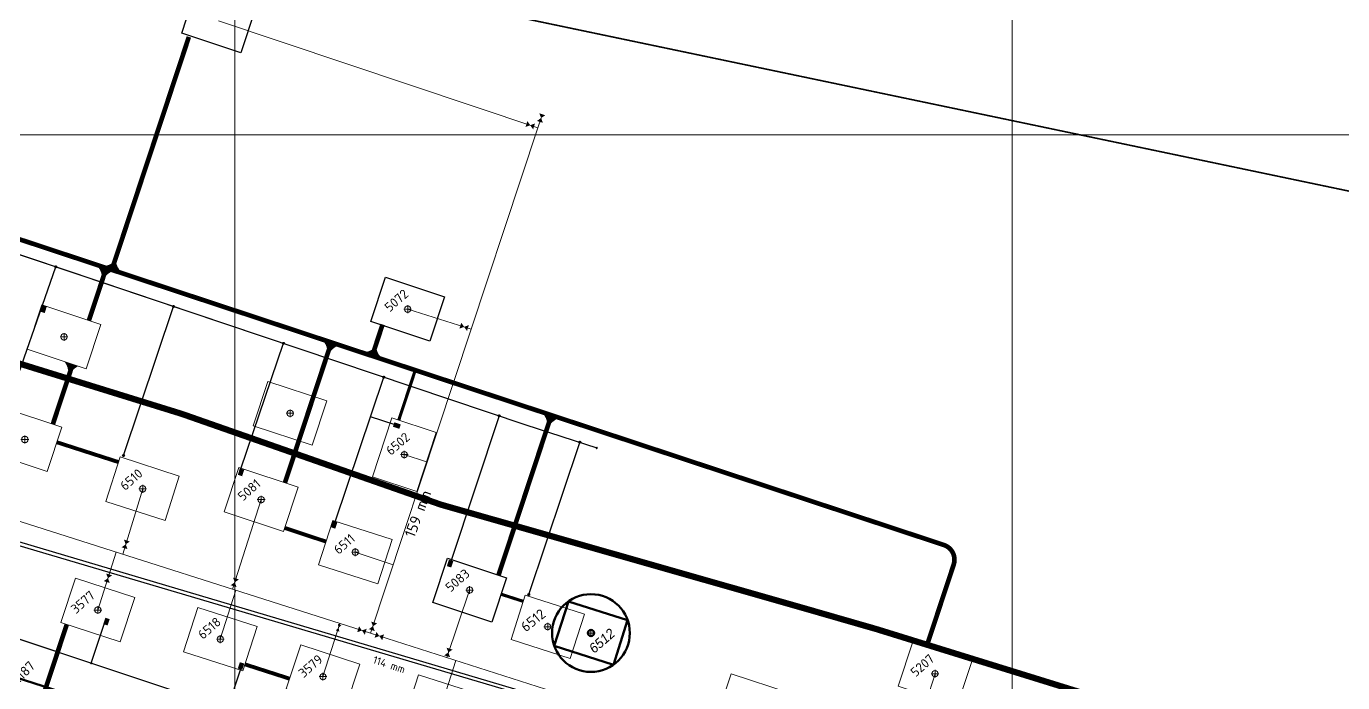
# Model space of a CAD drawing. Header units: millimetres. Extents: x 519 to 9564855, y -810 to 5021775.
# Drawn here: x 9536732 to 9538425, y 4999295 to 5000140 of the extents above; entities that cross this region are included whole.
import ezdxf

# ---------------------------------------------------------------- set-up
doc = ezdxf.new("R2010")
doc.units = ezdxf.units.MM
doc.header["$LTSCALE"] = 2
doc.header["$MEASUREMENT"] = 0
doc.header["$PDMODE"] = 2
doc.header["$PDSIZE"] = 5
for name, pattern in [('92051501$0$DASHED', [0.75, 0.5, -0.25]), ('92051501$0$GROUND1', [60, 50, -10]), ('DASHED2', [9.525, 6.35, -3.175])]:
    doc.linetypes.add(name, pattern=pattern)
for name, color, linetype in [('Existing roads', 41, 'Continuous'), ('GRID_PULKOVO', 7, 'Continuous'), ('OilColl&Flowlines', 3, 'Continuous'), ('OLD WELLS(dr.bfr2000)', 24, 'Continuous'), ('stage 7.frame', 7, 'Continuous'), ('Stage 9.Frame&Text', 7, 'Continuous'), ('Stage VII wells', 9, 'Continuous'), ('Газ', 4, 'GAS_LINE'), ('Газопровод', 4, 'Continuous'), ('МГ-земельный участок', 7, 'Continuous'), ('Скважины 2016', 7, 'Continuous'), ('Скважины на 2014 год', 70, 'Continuous'), ('Скважины на 2015 год', 7, 'Continuous'), ('Скважины на 2016 год.', 40, 'Continuous')]:
    doc.layers.add(name, color=color, linetype=linetype)
for name, color, linetype, lineweight in [('PPLINE_GAS', 4, 'GAS_LINE', 30), ('WELLS(drilled after 2000y)', 6, 'Continuous', 40), ('Скважины на 2026', 222, 'Continuous', 50), ('Электро', 1, 'Continuous', 30), ('Электроснаб', 1, 'Continuous', 18), ('Электроснабжене', 1, 'Continuous', 18)]:
    doc.layers.add(name, color=color, linetype=linetype, lineweight=lineweight)
doc.styles.add('92051501$0$STANDARD', font='simplex.shx')
doc.styles.add('Elect', font='isocpeur.ttf')
doc.styles.add('GeoApp', font='', dxfattribs={"height": 1})
doc.styles.add('Line_GUGK', font='')
doc.styles.get('GeoApp').set_extended_font_data('D431', italic=True)
doc.styles.get('Line_GUGK').set_extended_font_data('Bm431', italic=True)
doc.linetypes.add('g5_121_g', pattern='A,4,-0.4,["Г",GeoApp,S=1,R=0,X=0,Y=-0.5],-1.2,12', length=17.6)
doc.linetypes.add('GAS_LINE', pattern='A,0.5,-0.2,["G",92051501$0$STANDARD,S=0.1,R=0,X=-0.1,Y=-0.05],-0.05', length=0.75)

# ---------------------------------------------------------------- blocks, each defined once
blk = doc.blocks.new('92051501$0$WELLPAD')
at = {"flags": 128}
blk.add_lwpolyline([(40, -30), (-40, -30), (-40, 30), (40, 30)], close=True, dxfattribs=at)

msp = doc.modelspace()

# ---------------------------------------------------------------- hatches: boundary and pattern name
at = {"layer": 'Existing roads', "lineweight": 0}
h = msp.add_hatch(color=256, dxfattribs=at)
edge = h.paths.add_edge_path()
edge.add_line((9536833.25675, 4999817.74058), (9536828.51072, 4999819.33243))
edge.add_arc((9536808.10786, 4999816.60451), 20.58442, 367.61544673, 401.50735806)
edge.add_line((9536823.52293, 4999830.24614), (9536841.68259, 4999824.23743))
edge.add_arc((9536853.32055, 4999800.43182), 26.4981, 476.05282574, 499.21610865)
h = msp.add_hatch(color=256, dxfattribs=at)
h.paths.add_polyline_path([(9536845.60636, 4999836.31193), (9536847.1936, 4999835.71516, 0.1551187413), (9536851.72625, 4999826.17815), (9536843.17066, 4999828.9313)])
h.paths.add_polyline_path([(9536844.08066, 4999836.88555), (9536845.60636, 4999836.31193), (9536843.17066, 4999828.9313), (9536834.37472, 4999831.76178, 0.1615507837)])
h = msp.add_hatch(color=256, dxfattribs=at)
edge = h.paths.add_edge_path()
edge.add_line((9537123.40315, 4999721.87384), (9537118.65712, 4999723.46568))
edge.add_arc((9537098.25426, 4999720.73776), 20.58442, 367.61544673, 401.50735806)
edge.add_line((9537113.66933, 4999734.37939), (9537131.82899, 4999728.37068))
edge.add_arc((9537143.46695, 4999704.56507), 26.4981, 476.05282574, 499.21610865)
h = msp.add_hatch(color=256, dxfattribs=at)
h.paths.add_polyline_path([(9537180.57631, 4999725.43711), (9537182.16355, 4999724.84035, 0.1551187413), (9537186.6962, 4999715.30334), (9537178.1406, 4999718.05648)])
h.paths.add_polyline_path([(9537179.05061, 4999726.01074), (9537180.57631, 4999725.43711), (9537178.1406, 4999718.05648), (9537169.34467, 4999720.88696, 0.1615507837)])
h = msp.add_hatch(color=256, dxfattribs=at)
edge = h.paths.add_edge_path()
edge.add_line((9536789.95711, 4999695.81383), (9536785.21108, 4999697.40567))
edge.add_arc((9536764.80822, 4999694.67775), 20.58442, 367.61544673, 401.50735806)
edge.add_line((9536780.22329, 4999708.31938), (9536798.38296, 4999702.31068))
edge.add_arc((9536810.02091, 4999678.50507), 26.4981, 476.05282574, 499.21610865)
h = msp.add_hatch(color=256, dxfattribs=at)
edge = h.paths.add_edge_path()
edge.add_line((9537406.34505, 4999628.14499), (9537401.59902, 4999629.73684))
edge.add_arc((9537381.19616, 4999627.00891), 20.58442, 367.61544673, 401.50735806)
edge.add_line((9537396.61123, 4999640.65055), (9537414.77089, 4999634.64184))
edge.add_arc((9537426.40885, 4999610.83623), 26.4981, 476.05282574, 499.21610865)
at = {"layer": 'Электро'}
h = msp.add_hatch(color=256, dxfattribs=at)
edge = h.paths.add_edge_path()
edge.add_arc((9536769.61694, 4999830.18753), 1.2343, 0, 360)
at = {"layer": 'Электро', "ltscale": 7.5}
for points in [[(9536757.7693, 4999778.86174), (9536752.13718, 4999780.6575), (9536749.51921, 4999772.44665), (9536755.15133, 4999770.65089)], [(9537011.84412, 4999568.98101), (9537006.212, 4999570.77677), (9537003.59402, 4999562.56592), (9537009.22614, 4999560.77016)], [(9537280.87702, 4999451.49514), (9537275.2449, 4999453.29091), (9537272.62693, 4999445.08005), (9537278.25905, 4999443.28429)]]:
    msp.add_hatch(color=256, dxfattribs=at).paths.add_polyline_path(points)
at = {"layer": 'Электро'}
h = msp.add_hatch(color=256, dxfattribs=at)
edge = h.paths.add_edge_path()
edge.add_arc((9536920.86631, 4999779.16467), 1.2343, 0, 360)
h = msp.add_hatch(color=256, dxfattribs=at)
edge = h.paths.add_edge_path()
edge.add_arc((9537062.35992, 4999731.76683), 1.2343, 0, 360)
h = msp.add_hatch(color=256, dxfattribs=at)
edge = h.paths.add_edge_path()
edge.add_arc((9537191.50025, 4999688.28545), 1.2343, 0, 360)
h = msp.add_hatch(color=256, dxfattribs=at)
edge = h.paths.add_edge_path()
edge.add_arc((9537340.03797, 4999638.41098), 1.2343, 0, 360)
h = msp.add_hatch(color=256, dxfattribs=at)
edge = h.paths.add_edge_path()
edge.add_arc((9537443.68422, 4999604.42906), 1.2343, 0, 360)
h = msp.add_hatch(color=256, dxfattribs=at)
edge = h.paths.add_edge_path()
edge.add_arc((9536856.39023, 4999587.34603), 1.2343, 0, 360)
at = {"layer": 'Электро', "ltscale": 0.5}
for points in [[(9537123.41229, 4999495.14035), (9537129.02452, 4999493.28336), (9537131.73175, 4999501.46522), (9537126.11952, 4999503.3222)], [(9537003.57216, 4999313.2913), (9537009.1844, 4999311.43431), (9537011.89163, 4999319.61617), (9537006.27939, 4999321.47316)]]:
    msp.add_hatch(color=256, dxfattribs=at).paths.add_polyline_path(points)
at = {"layer": 'Электро'}
h = msp.add_hatch(color=256, dxfattribs=at)
edge = h.paths.add_edge_path()
edge.add_arc((9537377.91503, 4999408.5311), 1.2343, 0, 360)
msp.add_hatch(color=256, dxfattribs=at).paths.add_polyline_path([(9536830.46527, 4999370.54031), (9536836.0775, 4999368.68332), (9536838.78473, 4999376.86518), (9536833.1725, 4999378.72217)])
at = {"layer": 'Электроснаб', "lineweight": 0}
h = msp.add_hatch(color=1, dxfattribs=at)
edge = h.paths.add_edge_path()
edge.add_arc((9536769.61694, 4999830.18753), 1.2343, 0, 360)
at = {"layer": 'Электроснаб', "lineweight": 0, "ltscale": 7.5}
for points in [[(9536757.7693, 4999778.86174), (9536752.13718, 4999780.6575), (9536749.51921, 4999772.44665), (9536755.15133, 4999770.65089)], [(9537011.84412, 4999568.98101), (9537006.212, 4999570.77677), (9537003.59402, 4999562.56592), (9537009.22614, 4999560.77016)], [(9537280.87702, 4999451.49514), (9537275.2449, 4999453.29091), (9537272.62693, 4999445.08005), (9537278.25905, 4999443.28429)]]:
    msp.add_hatch(color=1, dxfattribs=at).paths.add_polyline_path(points)
at = {"layer": 'Электроснаб', "lineweight": 0}
h = msp.add_hatch(color=1, dxfattribs=at)
edge = h.paths.add_edge_path()
edge.add_arc((9536920.86631, 4999779.16467), 1.2343, 0, 360)
h = msp.add_hatch(color=1, dxfattribs=at)
edge = h.paths.add_edge_path()
edge.add_arc((9537062.35992, 4999731.76683), 1.2343, 0, 360)
h = msp.add_hatch(color=1, dxfattribs=at)
edge = h.paths.add_edge_path()
edge.add_arc((9537191.50025, 4999688.28545), 1.2343, 0, 360)
h = msp.add_hatch(color=1, dxfattribs=at)
edge = h.paths.add_edge_path()
edge.add_arc((9537340.03797, 4999638.41098), 1.2343, 0, 360)
h = msp.add_hatch(color=1, dxfattribs=at)
edge = h.paths.add_edge_path()
edge.add_arc((9537443.68422, 4999604.42906), 1.2343, 0, 360)
h = msp.add_hatch(color=1, dxfattribs=at)
edge = h.paths.add_edge_path()
edge.add_arc((9536856.39023, 4999587.34603), 1.2343, 0, 360)
at = {"layer": 'Электроснаб', "lineweight": 0, "ltscale": 0.5}
for points in [[(9537123.41229, 4999495.14035), (9537129.02452, 4999493.28336), (9537131.73175, 4999501.46522), (9537126.11952, 4999503.3222)], [(9537003.57216, 4999313.2913), (9537009.1844, 4999311.43431), (9537011.89163, 4999319.61617), (9537006.27939, 4999321.47316)]]:
    msp.add_hatch(color=1, dxfattribs=at).paths.add_polyline_path(points)
at = {"layer": 'Электроснаб', "lineweight": 0}
h = msp.add_hatch(color=1, dxfattribs=at)
edge = h.paths.add_edge_path()
edge.add_arc((9537377.91503, 4999408.5311), 1.2343, 0, 360)
msp.add_hatch(color=1, dxfattribs=at).paths.add_polyline_path([(9536830.46527, 4999370.54031), (9536836.0775, 4999368.68332), (9536838.78473, 4999376.86518), (9536833.1725, 4999378.72217)])
at = {"layer": 'Электроснабжене', "lineweight": 0}
h = msp.add_hatch(color=1, dxfattribs=at)
edge = h.paths.add_edge_path()
edge.add_arc((9536769.61694, 4999830.18753), 1.2343, 0, 360)
at = {"layer": 'Электроснабжене', "lineweight": 0, "ltscale": 7.5}
for points in [[(9536757.7693, 4999778.86174), (9536752.13718, 4999780.6575), (9536749.51921, 4999772.44665), (9536755.15133, 4999770.65089)], [(9537011.84412, 4999568.98101), (9537006.212, 4999570.77677), (9537003.59402, 4999562.56592), (9537009.22614, 4999560.77016)], [(9537280.87702, 4999451.49514), (9537275.2449, 4999453.29091), (9537272.62693, 4999445.08005), (9537278.25905, 4999443.28429)]]:
    msp.add_hatch(color=1, dxfattribs=at).paths.add_polyline_path(points)
at = {"layer": 'Электроснабжене', "lineweight": 0}
h = msp.add_hatch(color=1, dxfattribs=at)
edge = h.paths.add_edge_path()
edge.add_arc((9536920.86631, 4999779.16467), 1.2343, 0, 360)
h = msp.add_hatch(color=1, dxfattribs=at)
edge = h.paths.add_edge_path()
edge.add_arc((9537062.35992, 4999731.76683), 1.2343, 0, 360)
h = msp.add_hatch(color=1, dxfattribs=at)
edge = h.paths.add_edge_path()
edge.add_arc((9537191.50025, 4999688.28545), 1.2343, 0, 360)
h = msp.add_hatch(color=1, dxfattribs=at)
edge = h.paths.add_edge_path()
edge.add_arc((9537340.03797, 4999638.41098), 1.2343, 0, 360)
at = {"layer": 'Электроснабжене', "lineweight": 0, "ltscale": 0.5}
for points in [[(9537211.45823, 4999621.76953), (9537213.31522, 4999627.38176), (9537205.13336, 4999630.08899), (9537203.27637, 4999624.47676)], [(9537123.41229, 4999495.14035), (9537129.02452, 4999493.28336), (9537131.73175, 4999501.46522), (9537126.11952, 4999503.3222)], [(9537003.57216, 4999313.2913), (9537009.1844, 4999311.43431), (9537011.89163, 4999319.61617), (9537006.27939, 4999321.47316)]]:
    msp.add_hatch(color=1, dxfattribs=at).paths.add_polyline_path(points)
at = {"layer": 'Электроснабжене', "lineweight": 0}
h = msp.add_hatch(color=1, dxfattribs=at)
edge = h.paths.add_edge_path()
edge.add_arc((9537443.68422, 4999604.42906), 1.2343, 0, 360)
h = msp.add_hatch(color=1, dxfattribs=at)
edge = h.paths.add_edge_path()
edge.add_arc((9536856.39023, 4999587.34603), 1.2343, 0, 360)
h = msp.add_hatch(color=1, dxfattribs=at)
edge = h.paths.add_edge_path()
edge.add_arc((9537377.91503, 4999408.5311), 1.2343, 0, 360)
msp.add_hatch(color=1, dxfattribs=at).paths.add_polyline_path([(9536830.46527, 4999370.54031), (9536836.0775, 4999368.68332), (9536838.78473, 4999376.86518), (9536833.1725, 4999378.72217)])

# ---------------------------------------------------------------- linework, layer by layer
at = {"layer": 'Existing roads', "color": 3, "linetype": 'ByBlock', "lineweight": 0, "ltscale": 80}
msp.add_line((9536823.5, 4999388.6), (9536847.21198, 4999462.99766), dxfattribs=at)
at = {"layer": 'Existing roads', "lineweight": 0, "const_width": 6}
msp.add_lwpolyline([(9537889.91883, 4999341.77945), (9537924.72003, 4999447.01825, 0.4142135624), (9537912.01067, 4999472.28626), (9535372.52563, 5000312.06314)], format="xyb", dxfattribs=at)
at = {"layer": 'Existing roads', "lineweight": 0, "const_width": 6, "elevation": 0.00005}
for points in [[(9536940.68365, 5000125.9777), (9536841.5146, 4999826.28632)], [(9537189.8903, 4999755.92403), (9537176.51872, 4999715.51478)], [(9537338.89976, 4999432.98349), (9537407.10986, 4999639.25083)]]:
    msp.add_lwpolyline(points, dxfattribs=at)
at = {"layer": 'Existing roads', "lineweight": 0, "const_width": 6}
for points in [[(9536812.04345, 4999761.00956), (9536834.40694, 4999828.63674)], [(9537064.22246, 4999552.21283), (9537123.98685, 4999732.87618)], [(9536765.63632, 4999627.6884), (9536791.1073, 4999704.71264)]]:
    msp.add_lwpolyline(points, dxfattribs=at)
at = {"layer": 'Existing roads', "linetype": 'ByBlock', "lineweight": 0, "ltscale": 5, "const_width": 5}
for points in [[(9536770.63311, 4999604.48652), (9536850.09589, 4999578.93193)], [(9537063.79412, 4999494.26578), (9537116.85874, 4999476.70766)]]:
    msp.add_lwpolyline(points, dxfattribs=at)
at = {"layer": 'Existing roads', "linetype": 'ByBlock', "lineweight": 0, "const_width": 6, "flags": 128}
msp.add_lwpolyline([(9536754.46311, 4999282.0387), (9536783.62774, 4999370.18085)], dxfattribs=at)
at = {"layer": 'Existing roads', "linetype": 'ByBlock', "lineweight": 0, "ltscale": 5, "const_width": 5, "elevation": 0.00005}
msp.add_lwpolyline([(9537070.10444, 4999300.26968), (9537012.71132, 4999318.72684)], dxfattribs=at)
at = {"layer": 'GRID_PULKOVO', "lineweight": 0}
for p, q in [((9537000, 5010000), (9537000, 4992000)), ((9538000, 5010000), (9538000, 4992000)), ((9533000, 5000000), (9548000, 5000000))]:
    msp.add_line(p, q, dxfattribs=at)
at = {"layer": 'OilColl&Flowlines', "lineweight": 0}
for p, q in [((9536978.8, 5000146.7), (9537389.7501, 5000009.09023)), ((9537389.7501, 5000009.09023), (9537393.88786, 5000021.59548)), ((9537174.5386, 4999358.67231), (9537389.7501, 5000009.09023)), ((9537222.2, 4999775.7), (9537303.98022, 4999749.87423)), ((9537174.5386, 4999358.67231), (9536424.73007, 4999597.65084)), ((9537033.7, 4999530.7), (9536996.91482, 4999415.28445)), ((9537301.9, 4999414.3), (9537272.37535, 4999327.48983)), ((9537113.2, 4999302.9), (9537134.99285, 4999371.2763)), ((9537399.53773, 4999286.96071), (9537174.5386, 4999358.67231)), ((9537900.7, 4999306.6), (9537845.33606, 4999131.07096))]:
    msp.add_line(p, q, dxfattribs=at)
for points in [[(9537392.32308, 5000016.6453, 8, 0, 0), (9537393.88786, 5000021.59548, 0, 8, 0), (9537395.41705, 5000026.43307, 8, 8, 0)], [(9537384.80126, 5000010.80232, 8, 0, 0), (9537379.85108, 5000012.36709, 0, 8, 0), (9537375.01349, 5000013.89628, 8, 8, 0)], [(9537299.74341, 4999751.35071, 8, 0, 0), (9537294.79324, 4999752.91549, 0, 8, 0), (9537289.95564, 4999754.44468, 8, 8, 0)], [(9536857.85304, 4999468.1241, 8, 0, 0), (9536859.41782, 4999473.07427, 0, 8, 0), (9536860.94701, 4999477.91187, 8, 8, 0)], [(9536834.9914, 4999424.61433, 8, 0, 0), (9536836.55618, 4999429.56451, 0, 8, 0), (9536838.08537, 4999434.4021, 8, 8, 0)], [(9536998.20364, 4999419.28759, 8, 0, 0), (9536999.76842, 4999424.23777, 0, 8, 0), (9537001.29761, 4999429.07537, 8, 8, 0)], [(9537168.2419, 4999360.69213, 8, 0, 0), (9537163.29173, 4999362.2569, 0, 8, 0), (9537158.45413, 4999363.78609, 8, 8, 0)], [(9537175.96441, 4999362.76038, 8, 0, 0), (9537177.52919, 4999367.71056, 0, 8, 0), (9537179.05838, 4999372.54815, 8, 8, 0)], [(9537190.6413, 4999353.553, 8, 0, 0), (9537185.69113, 4999355.11778, 0, 8, 0), (9537180.85353, 4999356.64697, 8, 8, 0)], [(9537272.97509, 4999329.08133, 8, 0, 0), (9537274.53987, 4999334.0315, 0, 8, 0), (9537276.06906, 4999338.8691, 8, 8, 0)]]:
    msp.add_lwpolyline(points, format="xyseb", dxfattribs=at)
for points in [[(9537137.12912, 4999369.21174), (9537133.27875, 4999365.7822), (9537132.23386, 4999370.83149)], [(9537134.32363, 4999360.73292), (9537129.42838, 4999362.35267), (9537133.27875, 4999365.7822)]]:
    msp.add_solid(points, dxfattribs=at)
at = {"layer": 'PPLINE_GAS', "linetype": 'g5_121_g', "lineweight": -2}
msp.add_line((9537831.81227, 4999146.8258), (9535279.41281, 4999904.81595), dxfattribs=at)
msp.add_lwpolyline([(9535281.39298, 4999898.00414), (9537698.38059, 4999182.63516), (9537913.66251, 4999114.70847)], dxfattribs=at)
at = {"layer": 'stage 7.frame', "color": 19, "lineweight": 0}
for points in [[(9536732.58202, 4999724.0776), (9536808.56254, 4999698.93702), (9536827.41798, 4999755.92241), (9536751.43745, 4999781.06299)], [(9537023.48202, 4999625.77759), (9537099.46255, 4999600.63701), (9537118.31798, 4999657.62241), (9537042.33745, 4999682.76299)]]:
    msp.add_lwpolyline(points, close=True, dxfattribs=at)
at = {"layer": 'stage 7.frame', "color": 0, "linetype": 'ByBlock', "lineweight": 0}
for points in [[(9536682.18202, 4999592.0776), (9536758.16254, 4999566.93702), (9536777.01798, 4999623.92241), (9536701.03745, 4999649.06299)], [(9536986.28202, 4999514.7776), (9537062.26254, 4999489.63702), (9537081.11798, 4999546.62241), (9537005.13745, 4999571.76299)]]:
    msp.add_lwpolyline(points, close=True, dxfattribs=at)
at = {"layer": 'stage 7.frame', "color": 19, "lineweight": 0}
for centre in [(9536780, 4999740), (9537070.9, 4999641.7)]:
    msp.add_circle(centre, 4.0951, dxfattribs=at)
at = {"layer": 'stage 7.frame', "color": 0, "linetype": 'ByBlock', "lineweight": 0}
for centre in [(9536729.6, 4999608), (9537033.7, 4999530.7)]:
    msp.add_circle(centre, 4, dxfattribs=at)
at = {"layer": 'stage 7.frame', "color": 0, "linetype": 'ByBlock', "lineweight": 0, "ltscale": 80}
for p in [(9536729.6, 4999608), (9537033.7, 4999530.7)]:
    msp.add_point(p, dxfattribs=at)
at = {"layer": 'Stage 9.Frame&Text', "color": 0, "linetype": 'ByBlock', "lineweight": 0}
for centre in [(9537222.2, 4999775.7), (9537301.9, 4999414.3)]:
    msp.add_circle(centre, 4, dxfattribs=at)
at = {"layer": 'Stage 9.Frame&Text', "color": 0, "linetype": 'ByBlock', "lineweight": 0, "ltscale": 80}
msp.add_point((9537222.2, 4999775.7), dxfattribs=at)
at = {"layer": 'Stage 9.Frame&Text', "color": 0, "linetype": 'ByBlock', "lineweight": 0}
msp.add_point((9537301.9, 4999414.3), dxfattribs=at)
at = {"layer": 'Stage VII wells', "color": 0, "linetype": 'ByBlock', "lineweight": 0}
msp.add_lwpolyline([(9537619.38202, 4999249.5776), (9537695.36254, 4999224.43702), (9537714.21798, 4999281.42241), (9537638.23745, 4999306.56299)], close=True, dxfattribs=at)
at = {"layer": 'WELLS(drilled after 2000y)', "color": 0, "linetype": 'ByBlock', "lineweight": 0}
for points in [[(9536776.08202, 4999372.6776), (9536794.93745, 4999429.66299), (9536870.91798, 4999404.52241), (9536852.06254, 4999347.53702), (9536776.08202, 4999372.6776)], [(9537065.78202, 4999286.9776), (9537084.63745, 4999343.96299), (9537160.61798, 4999318.82241), (9537141.76254, 4999261.83702), (9537065.78202, 4999286.9776)]]:
    msp.add_lwpolyline(points, dxfattribs=at)
at = {"layer": 'WELLS(drilled after 2000y)', "color": 0, "linetype": 'ByBlock', "lineweight": 0, "ltscale": 5}
msp.add_lwpolyline([(9537853.28202, 4999290.6776), (9537872.13745, 4999347.66299), (9537948.11798, 4999322.52241), (9537929.26254, 4999265.53702), (9537853.28202, 4999290.6776)], dxfattribs=at)
at = {"layer": 'WELLS(drilled after 2000y)', "color": 0, "linetype": 'ByBlock', "lineweight": 0}
for centre in [(9536823.5, 4999388.6), (9537113.2, 4999302.9), (9537900.7, 4999306.6)]:
    msp.add_circle(centre, 4, dxfattribs=at)
for p in [(9536823.5, 4999388.6), (9537113.2, 4999302.9)]:
    msp.add_point(p, dxfattribs=at)
at = {"layer": 'WELLS(drilled after 2000y)', "color": 0, "linetype": 'ByBlock', "lineweight": 0, "ltscale": 80}
msp.add_point((9537900.7, 4999306.6), dxfattribs=at)
at = {"layer": 'Газ', "color": 0, "linetype": 'ByBlock', "lineweight": 0, "ltscale": 50}
for p in [(9536780, 4999740), (9537070.9, 4999641.7)]:
    msp.add_point(p, dxfattribs=at)
at = {"layer": 'Газопровод', "color": 132, "linetype": '92051501$0$GROUND1', "lineweight": 100, "const_width": 8}
msp.add_lwpolyline([(9535019.30777, 5000268.41216), (9535549.94724, 5000124.68543), (9535575.38997, 5000080.34023), (9535762.92605, 5000028.6546), (9535921.7141, 4999973.3482), (9536016.14979, 4999940.45594), (9536299.45685, 4999841.77916), (9536429.47294, 4999796.49413), (9536488.98253, 4999778.05777), (9536680.02453, 4999718.87202), (9536871.06653, 4999659.68626), (9536931.65347, 4999640.91613), (9536966.19583, 4999628.81712), (9537249.32986, 4999529.64497), (9537264.85214, 4999524.20804), (9537345.24438, 4999501.27231), (9537537.57031, 4999446.40215), (9537729.89624, 4999391.53198), (9537825.94199, 4999363.86113), (9537921.46299, 4999334.26825), (9538112.50499, 4999275.0825), (9538208.05719, 4999245.47995), (9538499.86844, 4999175.86436)], dxfattribs=at)
at = {"layer": 'МГ-земельный участок', "color": 0, "linetype": 'DASHED2', "lineweight": 25, "ltscale": 5, "const_width": 2}
msp.add_lwpolyline([(9522167.80801, 4999999.48247), (9521654, 5002362), (9522840, 5002532), (9525642, 5002155), (9528521, 5002235), (9531281, 5003464), (9533105, 5001043), (9546614, 4998215), (9544978, 4995525), (9543652, 4996420), (9539605, 4995735), (9529554.6705, 4998798.09585), (9529554.71722, 4998845.23995), (9529525.402, 4998845.269), (9529525.36994, 4998882.97318), (9529309.91997, 4998882.84552), (9526935, 5000017), (9526935, 4999132), (9522906, 5001105), (9522683.367, 5000265.06642), (9522496, 5000315)], close=True, dxfattribs=at)
at = {"layer": 'Скважины 2016', "color": 42, "linetype": '92051501$0$DASHED', "lineweight": 0, "ltscale": 5, "const_width": 4}
msp.add_lwpolyline([(9537210.73101, 4999632.91652), (9537231.2643, 4999695.00916)], dxfattribs=at)
at = {"layer": 'Скважины на 2014 год', "color": 9, "linetype": 'ByBlock', "lineweight": 0, "ltscale": 5, "const_width": 4, "elevation": 0.00005}
msp.add_lwpolyline([(9537342.31125, 4999408.9241), (9537370.88258, 4999399.73579)], dxfattribs=at)
at = {"layer": 'Скважины на 2015 год', "color": 3, "linetype": 'ByBlock', "lineweight": 0, "ltscale": 5}
for p, q in [((9536881.3, 4999544.5), (9536855.51954, 4999460.34987)), ((9537154.8, 4999463), (9537203.70453, 4999446.81838)), ((9536981.1, 4999351.1), (9537001.12877, 4999413.94139)), ((9537265.1, 4999264.6), (9537283.96673, 4999323.79544))]:
    msp.add_line(p, q, dxfattribs=at)
at = {"layer": 'Скважины на 2015 год', "color": 0, "linetype": 'ByBlock', "lineweight": 0}
for points in [[(9536928.36813, 4999561.01215), (9536909.99912, 4999503.89316), (9536833.84046, 4999528.38517), (9536852.20947, 4999585.50416), (9536928.36813, 4999561.01215)], [(9537202.06813, 4999479.31215), (9537183.69912, 4999422.19316), (9537107.54046, 4999446.68517), (9537125.90947, 4999503.80416), (9537202.06813, 4999479.31215)], [(9537028.36813, 4999367.41215), (9537009.99912, 4999310.29316), (9536933.84046, 4999334.78517), (9536952.20947, 4999391.90416), (9537028.36813, 4999367.41215)], [(9537312.36813, 4999280.91215), (9537293.99912, 4999223.79316), (9537217.84046, 4999248.28517), (9537236.20947, 4999305.40416), (9537312.36813, 4999280.91215)]]:
    msp.add_lwpolyline(points, dxfattribs=at)
at = {"layer": 'Скважины на 2015 год', "color": 0, "linetype": 'ByBlock', "lineweight": 0, "ltscale": 5}
msp.add_lwpolyline([(9537449.66813, 4999383.41215), (9537431.29912, 4999326.29316), (9537355.14046, 4999350.78517), (9537373.50947, 4999407.90416), (9537449.66813, 4999383.41215)], dxfattribs=at)
at = {"layer": 'Скважины на 2015 год', "color": 0, "linetype": 'ByBlock', "lineweight": 0}
for centre in [(9536881.3, 4999544.5), (9537154.8, 4999463), (9536981.1, 4999351.1)]:
    msp.add_circle(centre, 4, dxfattribs=at)
at = {"layer": 'Скважины на 2015 год', "color": 0, "linetype": 'ByBlock', "lineweight": 0, "ltscale": 5}
msp.add_circle((9537402.4, 4999367.1), 4.09, dxfattribs=at)
at = {"layer": 'Скважины на 2015 год', "color": 0, "linetype": 'ByBlock', "lineweight": 0}
for p in [(9536881.3, 4999544.5), (9537154.8, 4999463), (9536981.1, 4999351.1)]:
    msp.add_point(p, dxfattribs=at)
at = {"layer": 'Скважины на 2015 год', "color": 0, "linetype": 'ByBlock', "lineweight": 0, "ltscale": 5}
msp.add_point((9537402.4, 4999367.1), dxfattribs=at)
at = {"layer": 'Скважины на 2016 год.', "color": 3, "linetype": 'ByBlock', "lineweight": 0, "ltscale": 40}
msp.add_line((9537217.8, 4999588.5), (9537246.32384, 4999579.16692), dxfattribs=at)
at = {"layer": 'Скважины на 2016 год.', "color": 0, "linetype": 'ByBlock', "lineweight": 0}
msp.add_lwpolyline([(9537201.72027, 4999635.86486), (9537176.83206, 4999559.8013), (9537233.87973, 4999541.13514), (9537258.76794, 4999617.1987)], close=True, dxfattribs=at)
msp.add_circle((9537217.8, 4999588.5), 4, dxfattribs=at)
msp.add_point((9537217.8, 4999588.5), dxfattribs=at)
at = {"layer": 'Скважины на 2026'}
msp.add_line((9536427.64777, 4999394.69832), (9542059.39265, 4997594.73601), dxfattribs=at)
at = {"layer": 'Скважины на 2026', "linetype": 'ByBlock', "ltscale": 50}
msp.add_lwpolyline([(9537410.77913, 4999342.56257), (9537487.00178, 4999318.27044), (9537505.22087, 4999375.43743), (9537428.99822, 4999399.72956)], close=True, dxfattribs=at)
msp.add_circle((9537458, 4999359), 50, dxfattribs=at)
at = {"layer": 'Скважины на 2026', "linetype": 'ByBlock'}
msp.add_circle((9537458, 4999359), 4, dxfattribs=at)
at = {"layer": 'Скважины на 2026', "linetype": 'ByBlock', "lineweight": 0}
msp.add_point((9537458, 4999359), dxfattribs=at)
at = {"layer": 'Электро', "ltscale": 0.5}
for p, q in [((9536023.31257, 5000081.09636), (9537374.01647, 4999626.98735)), ((9536704.88999, 4999644.21657), (9536769.61694, 4999830.18753)), ((9536856.39023, 4999587.34603), (9536920.91838, 4999779.31972)), ((9537007.35474, 4999570.30307), (9537062.35992, 4999731.76683)), ((9537128.91349, 4999501.88757), (9537191.51961, 4999688.34311)), ((9535814.33619, 4999653.3915, 0), (9537304.30353, 4999157.60417, 0)), ((9537340.03797, 4999638.41098), (9537278.31163, 4999452.20762)), ((9537204.71101, 4999627.27073), (9537174.32808, 4999637.14274)), ((9537374.01647, 4999626.98735), (9537465.36136, 4999597.23236)), ((9537377.8831, 4999408.40599), (9537443.65229, 4999604.30394)), ((9537007.18724, 4999312.51802), (9536990.3963, 4999262.05695, 0))]:
    msp.add_line(p, q, dxfattribs=at)
at = {"layer": 'Электро'}
msp.add_line((9536815.00207, 4999320.25422, 0), (9536832.07364, 4999371.74731, 0), dxfattribs=at)
at = {"layer": 'Электро', "ltscale": 0.5, "const_width": 1.5, "elevation": 0}
msp.add_lwpolyline([(9536814.28878, 4999320.48598, 1), (9536815.71536, 4999320.02246, 1)], format="xyb", close=True, dxfattribs=at)
at = {"layer": 'Электро'}
for centre in [(9536769.61694, 4999830.18753), (9536920.86631, 4999779.16467), (9537062.35992, 4999731.76683), (9537191.50025, 4999688.28545), (9537340.03797, 4999638.41098), (9537443.68422, 4999604.42906), (9536856.39023, 4999587.34603), (9537377.91503, 4999408.5311)]:
    msp.add_circle(centre, 1.2343, dxfattribs=at)
at = {"layer": 'Электро', "ltscale": 0.5}
for start, end in [(162, 342), (342, 162)]:
    msp.add_arc((9537465.36136, 4999597.23236), 0.75, start, end, dxfattribs=at)
at = {"layer": 'Электроснаб', "color": 1, "lineweight": 0, "ltscale": 0.5}
for p, q in [((9536023.31257, 5000081.09636), (9537374.01647, 4999626.98735)), ((9536704.88999, 4999644.21657), (9536769.61694, 4999830.18753)), ((9536856.39023, 4999587.34603), (9536920.91838, 4999779.31972)), ((9537007.35474, 4999570.30307), (9537062.35992, 4999731.76683)), ((9537128.91349, 4999501.88757), (9537191.51961, 4999688.34311)), ((9535814.33619, 4999653.3915, 0), (9537304.30353, 4999157.60417, 0)), ((9537340.03797, 4999638.41098), (9537278.31163, 4999452.20762)), ((9537204.71101, 4999627.27073), (9537174.32808, 4999637.14274)), ((9537374.01647, 4999626.98735), (9537465.36136, 4999597.23236)), ((9537377.8831, 4999408.40599), (9537443.65229, 4999604.30394)), ((9537007.18724, 4999312.51802), (9536990.3963, 4999262.05695, 0))]:
    msp.add_line(p, q, dxfattribs=at)
at = {"layer": 'Электроснаб', "color": 1, "lineweight": 0}
msp.add_line((9536815.00207, 4999320.25422, 0), (9536832.07364, 4999371.74731, 0), dxfattribs=at)
at = {"layer": 'Электроснаб', "color": 1, "lineweight": 0, "ltscale": 0.5, "const_width": 1.5, "elevation": 0}
msp.add_lwpolyline([(9536814.28878, 4999320.48598, 1), (9536815.71536, 4999320.02246, 1)], format="xyb", close=True, dxfattribs=at)
at = {"layer": 'Электроснаб', "color": 1, "lineweight": 0}
for centre in [(9536769.61694, 4999830.18753), (9536920.86631, 4999779.16467), (9537062.35992, 4999731.76683), (9537191.50025, 4999688.28545), (9537340.03797, 4999638.41098), (9537443.68422, 4999604.42906), (9536856.39023, 4999587.34603), (9537377.91503, 4999408.5311)]:
    msp.add_circle(centre, 1.2343, dxfattribs=at)
at = {"layer": 'Электроснаб', "color": 1, "lineweight": 0, "ltscale": 0.5}
for start, end in [(162, 342), (342, 162)]:
    msp.add_arc((9537465.36136, 4999597.23236), 0.75, start, end, dxfattribs=at)
at = {"layer": 'Электроснабжене', "color": 1, "lineweight": 0, "ltscale": 0.5}
for p, q in [((9535992.69771, 5000091.13803), (9537374.01647, 4999626.98735)), ((9536704.88999, 4999644.21657), (9536769.61694, 4999830.18753)), ((9536856.39023, 4999587.34603), (9536920.91838, 4999779.31972)), ((9537007.35474, 4999570.30307), (9537062.35992, 4999731.76683)), ((9537128.91349, 4999501.88757), (9537191.51961, 4999688.34311)), ((9535814.33619, 4999653.3915, 0), (9537304.30353, 4999157.60417, 0)), ((9537340.03797, 4999638.41098), (9537278.31163, 4999452.20762)), ((9537204.71101, 4999627.27073), (9537174.32808, 4999637.14274)), ((9537374.01647, 4999626.98735), (9537465.36136, 4999597.23236)), ((9537377.8831, 4999408.40599), (9537443.65229, 4999604.30394)), ((9537007.18724, 4999312.51802), (9536990.3963, 4999262.05695, 0))]:
    msp.add_line(p, q, dxfattribs=at)
at = {"layer": 'Электроснабжене', "color": 1, "lineweight": 0}
msp.add_line((9536815.00207, 4999320.25422, 0), (9536832.07364, 4999371.74731, 0), dxfattribs=at)
at = {"layer": 'Электроснабжене', "color": 1, "lineweight": 0, "ltscale": 0.5, "const_width": 1.5, "elevation": 0}
msp.add_lwpolyline([(9536814.28878, 4999320.48598, 1), (9536815.71536, 4999320.02246, 1)], format="xyb", close=True, dxfattribs=at)
at = {"layer": 'Электроснабжене', "color": 1, "lineweight": 0}
for centre in [(9536769.61694, 4999830.18753), (9536920.86631, 4999779.16467), (9537062.35992, 4999731.76683), (9537191.50025, 4999688.28545), (9537340.03797, 4999638.41098), (9537443.68422, 4999604.42906), (9536856.39023, 4999587.34603), (9537377.91503, 4999408.5311)]:
    msp.add_circle(centre, 1.2343, dxfattribs=at)
at = {"layer": 'Электроснабжене', "color": 1, "lineweight": 0, "ltscale": 0.5}
for start, end in [(162, 342), (342, 162)]:
    msp.add_arc((9537465.36136, 4999597.23236), 0.75, start, end, dxfattribs=at)

# ---------------------------------------------------------------- block references
at = {"layer": 'Stage 9.Frame&Text', "color": 0, "linetype": 'ByBlock', "lineweight": 0, "xscale": 1.000397499139614, "yscale": 1.000397499139614, "zscale": 1.000397499139614, "rotation": 341.6915560444714}
for p in [(9536978.81016, 5000146.60831, 0.00005), (9537222.21016, 4999775.60831, 0.00005), (9537301.91016, 4999414.20831, 0.00005)]:
    msp.add_blockref('92051501$0$WELLPAD', p, dxfattribs=at)

# ---------------------------------------------------------------- texts
at = {"layer": 'OilColl&Flowlines', "color": 0, "lineweight": 0, "style": 'Elect'}
for s, height, rotation, p in [('159 mm', 14, 69.30037425, (9537230.77738, 4999480.67063)), ('114 mm', 10, 341.69155603, (9537176.50995, 4999320.32062))]:
    msp.add_text(s, height=height, rotation=rotation, dxfattribs=at).set_placement(p)
at = {"layer": 'OLD WELLS(dr.bfr2000)', "lineweight": 0, "style": 'Elect'}
msp.add_text(' _1187', height=12.5, rotation=44.99999992, dxfattribs=at).set_placement((9536710.5, 4999281.8))
at = {"layer": 'stage 7.frame', "color": 0, "linetype": 'ByBlock', "lineweight": 0, "style": 'Elect'}
msp.add_text('5081', height=12, rotation=41, dxfattribs=at).set_placement((9537010.10459, 4999528.07461))
at = {"layer": 'Stage 9.Frame&Text', "color": 0, "linetype": 'ByBlock', "lineweight": 0, "style": 'Elect'}
for s, p in [('5072', (9537199.03756, 4999771.30118)), ('5083', (9537277.27744, 4999410.94213))]:
    msp.add_text(s, height=12, rotation=41, dxfattribs=at).set_placement(p)
at = {"layer": 'WELLS(drilled after 2000y)', "color": 0, "linetype": 'ByBlock', "lineweight": 0, "style": 'Elect'}
for s, p in [('3577', (9536795.34943, 4999383.08052)), ('3579', (9537088.24529, 4999300.62495)), ('5207', (9537875.685, 4999301.77458))]:
    msp.add_text(s, height=12, rotation=41, dxfattribs=at).set_placement(p)
at = {"layer": 'Скважины на 2015 год', "color": 0, "linetype": 'ByBlock', "lineweight": 0, "style": 'Elect'}
for s, p in [('6510', (9536858.56377, 4999541.5687)), ('6511', (9537133.42916, 4999459.33563)), ('6518', (9536958.69124, 4999350.08953))]:
    msp.add_text(s, height=12, rotation=41, dxfattribs=at).set_placement(p)
at = {"layer": 'Скважины на 2015 год', "color": 252, "linetype": 'ByBlock', "lineweight": 0, "ltscale": 5, "true_color": 0x939598, "style": 'Elect'}
msp.add_text('6512', height=13, rotation=38.58693198, dxfattribs=at).set_placement((9537374.29494, 4999359.61199))
at = {"layer": 'Скважины на 2016 год.', "color": 0, "linetype": 'ByBlock', "lineweight": 0, "style": 'Elect'}
msp.add_text('6502', height=12, rotation=41, dxfattribs=at).set_placement((9537200.62922, 4999586.7325))
at = {"layer": 'Скважины на 2026', "linetype": 'ByBlock', "style": 'Line_GUGK'}
msp.add_text('6512', height=12.5, rotation=41, dxfattribs=at).set_placement((9537462.15466, 4999332.05423))

doc.saveas('drawing.dxf')
